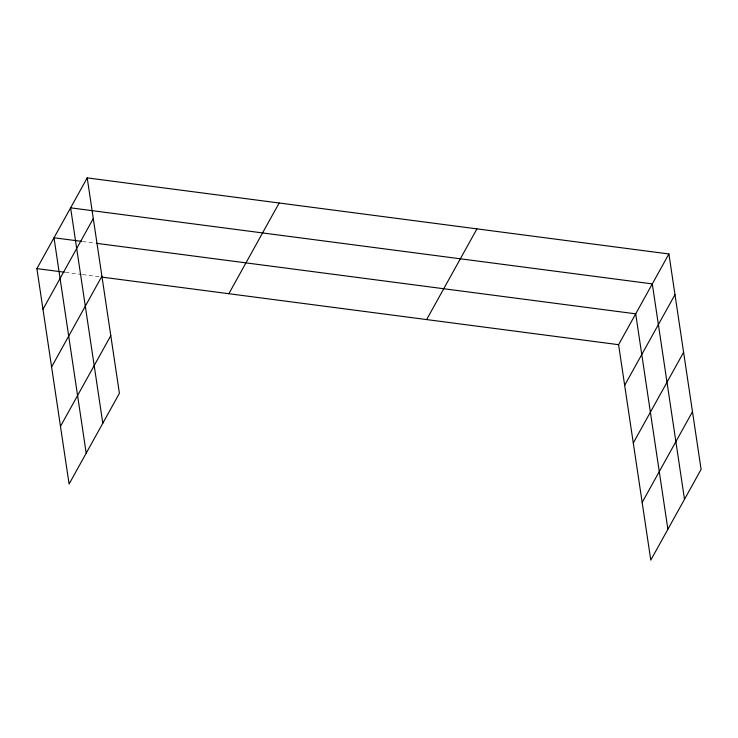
<?xml version="1.0" encoding="UTF-8"?>
<svg xmlns="http://www.w3.org/2000/svg" width="738" height="738" viewBox="0 0 738 738"><rect width="100%" height="100%" fill="white"/><g stroke="black" fill="none" stroke-linecap="round" stroke-linejoin="round"><path stroke-width="0.55" stroke-dasharray="3.69 2.77" d="M82.573 241.501L95.137 243.143M65.47 272.34L81.466 274.435M82.601 274.582L99.741 276.824"/><path stroke-width="1.11" d="M87.213 177.895L119.408 393.317L69.095 484.027L36.9 268.614L87.213 177.895L668.905 253.973L701.1 469.386L650.787 560.105L618.592 344.683L668.905 253.973M42.979 309.268L93.292 218.559M51.595 366.943L101.909 276.233M60.479 426.361L110.792 335.652M228.854 293.715L279.167 203.005M426.638 319.572L476.951 228.863M624.671 385.337L674.984 294.628M633.287 443.012L683.6 352.303M642.171 502.43L692.484 411.721M81.429 241.354L54.003 237.765L86.198 453.187M96.281 243.3L635.695 313.834L667.89 529.257M36.9 268.614L64.326 272.193M102.028 277.128L618.592 344.683M684.495 499.322L652.3 283.899L70.608 207.83L102.803 423.252"/></g></svg>
